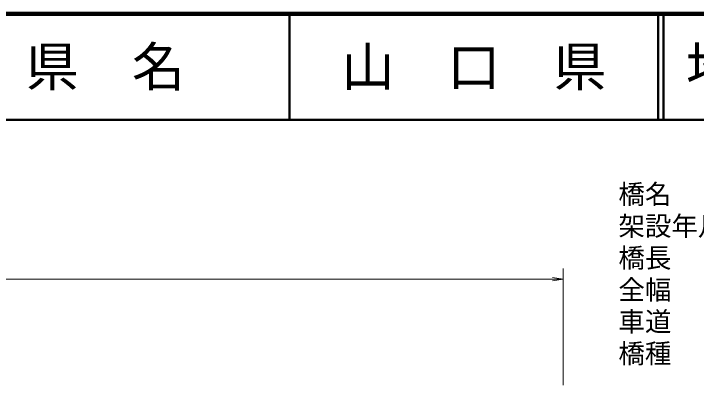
# Model space of a CAD drawing. Units: millimetres at full size, sheet at 1:1000; details may follow other scales. Extents: x 40000 to 680000, y 20000 to 380000.
# Drawn here: x 306982 to 371350, y 345000 to 380000 of the extents above; entities that cross this region are included whole.
import ezdxf
from ezdxf.enums import TextEntityAlignment as Align

# ---------------------------------------------------------------- set-up
doc = ezdxf.new("R2010")
doc.units = ezdxf.units.MM
doc.header["$LTSCALE"] = 1000
for name, color, linetype, lineweight in [('M-STR-HTXT', 7, 'Continuous', 13), ('M-TTL', 2, 'Continuous', 140), ('M-TTL-LINE', 7, 'Continuous', 50)]:
    doc.layers.add(name, color=color, linetype=linetype, lineweight=lineweight)
doc.layers.add('M-TTL-TXT', color=7, linetype='Continuous')
doc.styles.add('ＭＳ ゴシック', font='')
doc.styles.get('ＭＳ ゴシック').set_extended_font_data('MS Gothic')

# ---------------------------------------------------------------- blocks, each defined once
blk = doc.blocks.new('open_arrow')
at = {"color": 0, "linetype": 'Continuous', "lineweight": -2}
blk.add_lwpolyline([(7.5, 1.25), (0, 0), (7.5, -1.25)], dxfattribs=at)

msp = doc.modelspace()

# ---------------------------------------------------------------- linework, layer by layer
at = {"layer": 'M-STR-HTXT'}
for p, q in [((358792, 345000), (358792, 356000)), ((243154, 355000), (358792, 355000))]:
    msp.add_line(p, q, dxfattribs=at)
at = {"layer": 'M-TTL'}
msp.add_line((680000, 380000), (40000, 380000), dxfattribs=at)
at = {"layer": 'M-TTL-LINE'}
for p, q in [((333000, 380000), (333000, 370000)), ((367750, 380000), (367750, 370000)), ((368250, 380000), (368250, 370000)), ((40000, 370000), (680000, 370000))]:
    msp.add_line(p, q, dxfattribs=at)

# ---------------------------------------------------------------- block references
at = {"layer": 'M-STR-HTXT', "xscale": 133, "yscale": 133, "rotation": 180}
msp.add_blockref('open_arrow', (358792, 355000), dxfattribs=at)

# ---------------------------------------------------------------- texts
at = {"layer": 'M-STR-HTXT', "style": 'ＭＳ ゴシック'}
for s, p in [('橋名', (364000, 363000)), ('架設年月', (364000, 360000)), ('橋長', (364000, 357000)), ('全幅', (364000, 354000)), ('車道', (364000, 351000)), ('橋種', (364000, 348000))]:
    msp.add_text(s, height=1833, dxfattribs=at).set_placement(p, align=Align.MIDDLE_LEFT)
at = {"layer": 'M-TTL-TXT', "style": 'ＭＳ ゴシック'}
for s, p in [('県\u3000名', (315625, 375000)), ('山\u3000口\u3000県', (350375, 375000))]:
    msp.add_text(s, height=3666, dxfattribs=at).set_placement(p, align=Align.MIDDLE_CENTER)
msp.add_text('地 名', height=3666, dxfattribs=at).set_placement((370380, 375000), align=Align.MIDDLE_LEFT)

doc.saveas('drawing.dxf')
